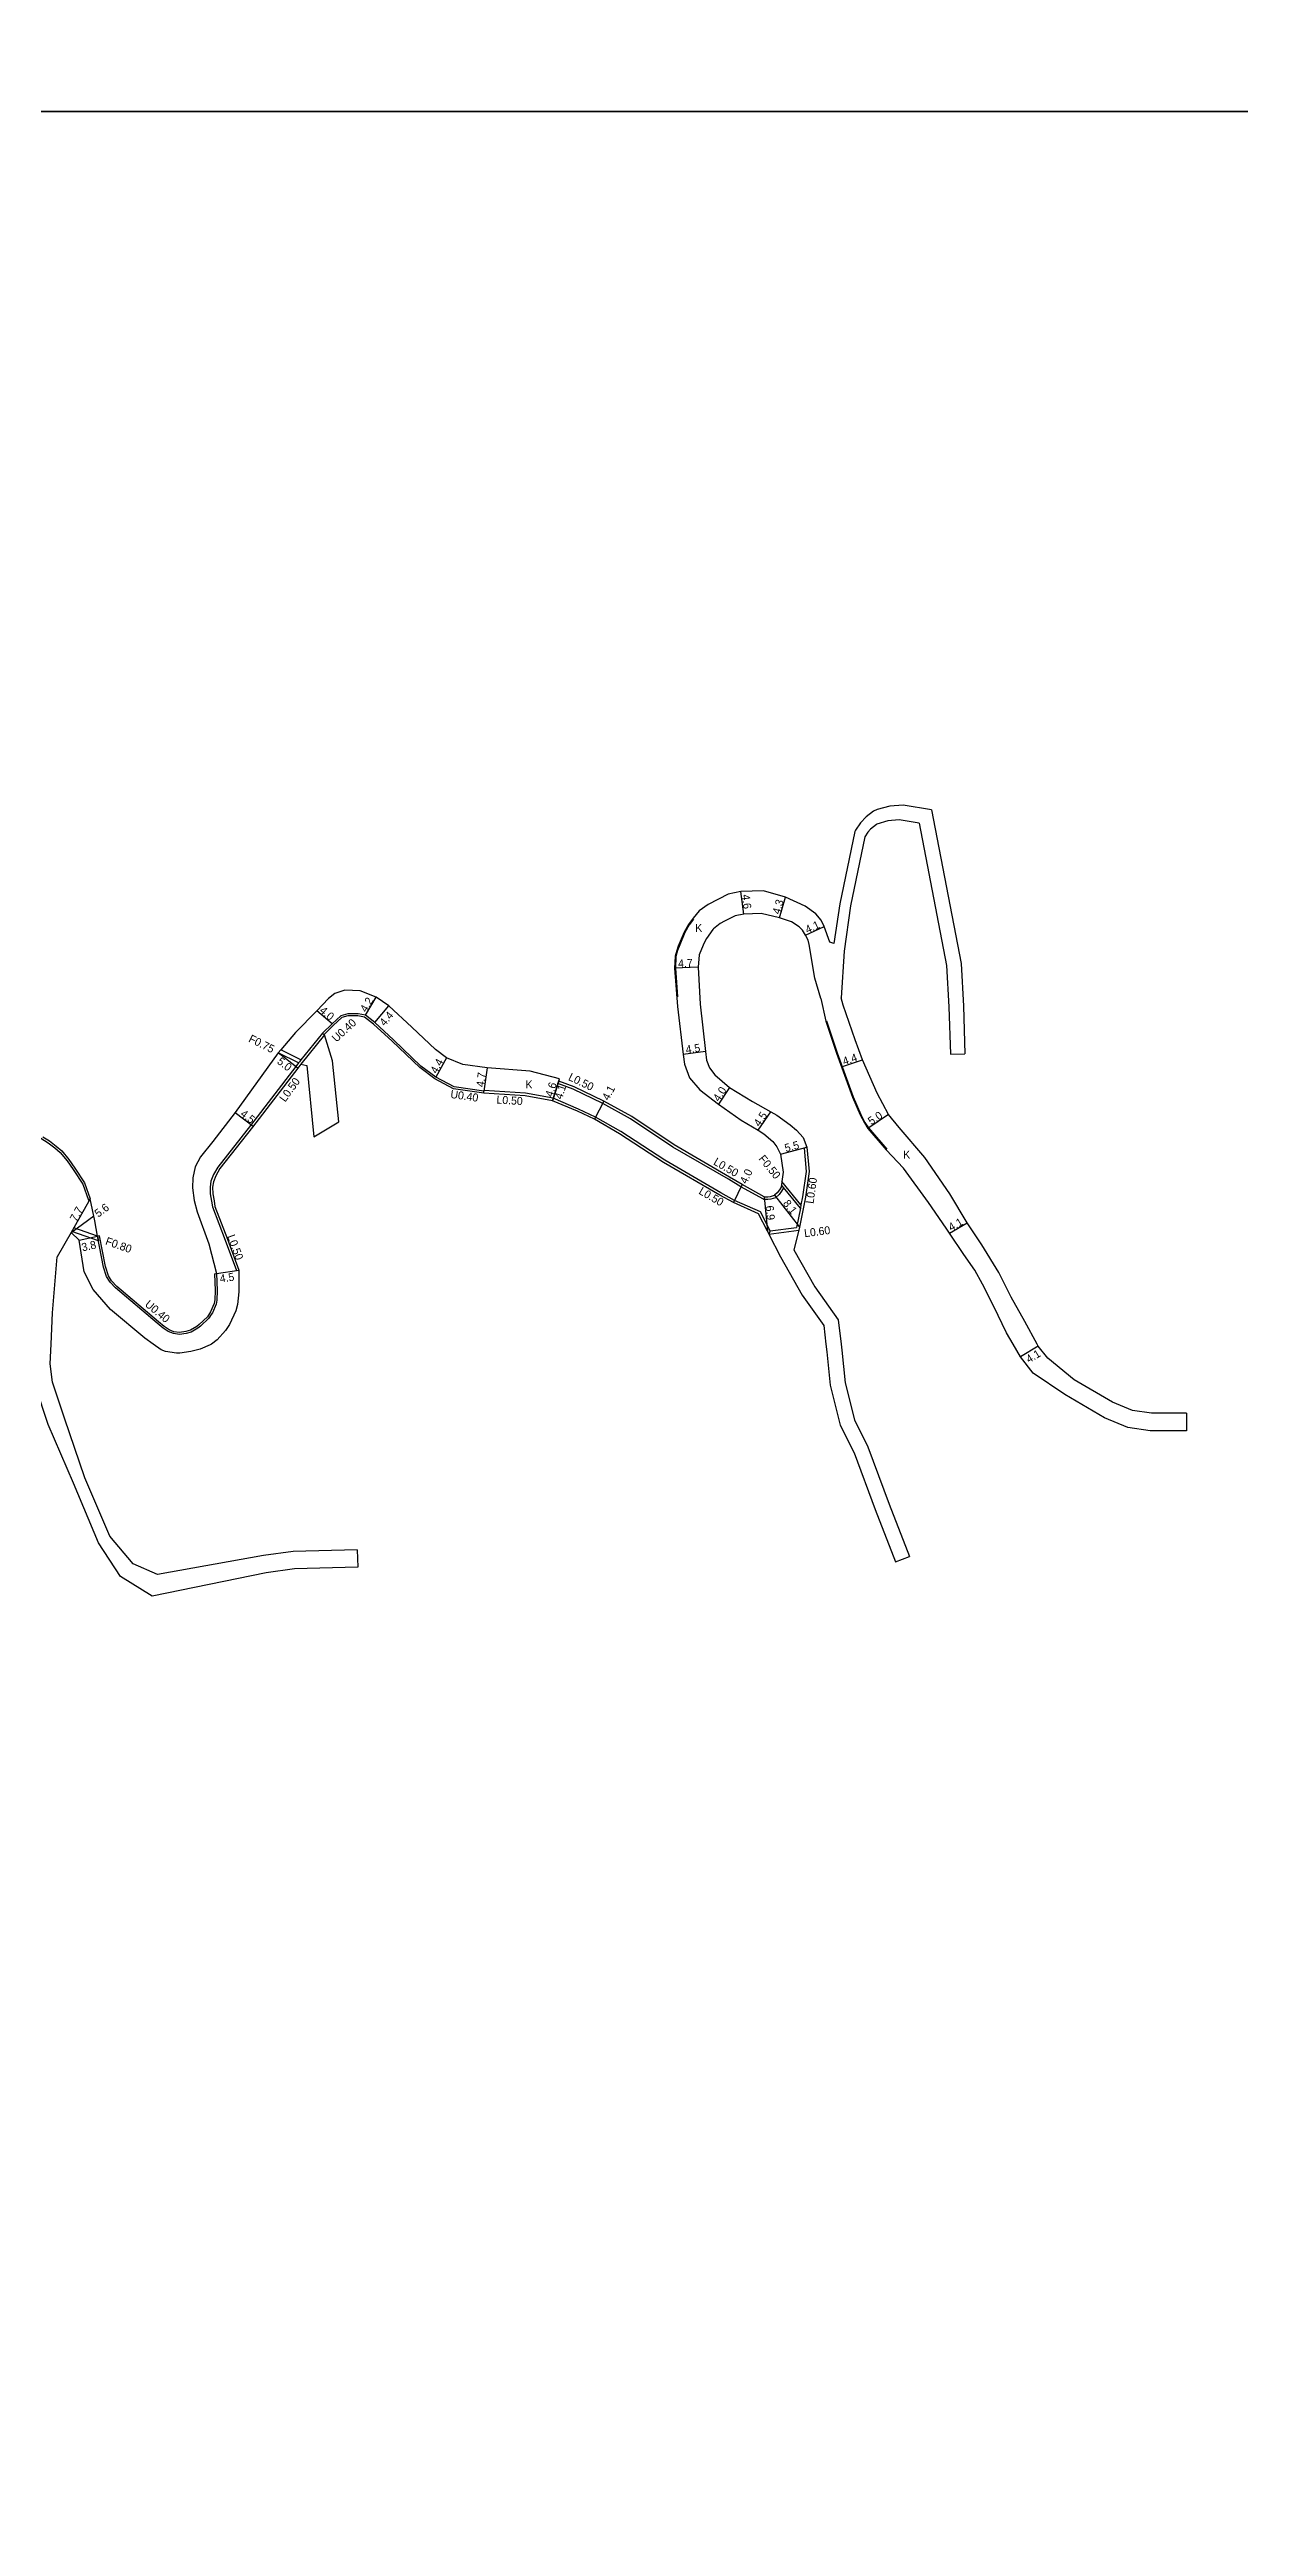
# Model space of a CAD drawing. Header units: metres. Extents: x -28000 to -24000, y -105000 to -102000.
# Drawn here: x -26232 to -25994, y -103681.4 to -103187.6 of the extents above; entities that cross this region are included whole.
import ezdxf

# ---------------------------------------------------------------- set-up
doc = ezdxf.new("R2010")
doc.units = ezdxf.units.M
doc.header["$LTSCALE"] = 2.5
for name, color, linetype in [('側溝・桝', 7, 'Continuous'), ('図郭', 7, 'Continuous'), ('幅員', 7, 'Continuous'), ('歩道・分離帯・安全施設', 7, 'Continuous'), ('舗装', 7, 'Continuous'), ('道路', 7, 'Continuous')]:
    doc.layers.add(name, color=color, linetype=linetype)
doc.styles.get("Standard").update_dxf_attribs({"font": ''})
doc.styles.get('Standard').set_extended_font_data('@MS PGothic')

msp = doc.modelspace()

# ---------------------------------------------------------------- linework, layer by layer
at = {"layer": '側溝・桝'}
for points in [[(-26145.17, -103396.32), (-26151.2, -103395.46), (-26154.95, -103393.47), (-26157.97, -103391.2), (-26163.45, -103385.96), (-26167.2, -103382.53), (-26168.99, -103381.13), (-26170.32, -103380.85), (-26172.3, -103380.85), (-26173.52, -103381.22), (-26175.18, -103382.74), (-26177.08, -103384.61)], [(-26181.72, -103389.69), (-26185.76, -103387.67)], [(-26177.41, -103384.36), (-26181.72, -103389.69), (-26181.99, -103390.04), (-26182.18, -103390.29)], [(-26177.01, -103384.67), (-26181.73, -103390.52)], [(-26182.71, -103391.02), (-26191.79, -103402.81), (-26198.3, -103411.14), (-26199.17, -103412.62), (-26199.7, -103413.91), (-26199.88, -103415.1), (-26199.83, -103416.48), (-26199.58, -103417.91)], [(-26182.18, -103390.29), (-26186.27, -103388.26)], [(-26182.18, -103390.29), (-26182.71, -103391.02)], [(-26145.1, -103395.82), (-26145.12, -103395.92)], [(-26136.8, -103396.36), (-26136.81, -103396.35), (-26145.1, -103395.82)], [(-26087.88, -103423.85), (-26089.86, -103420.08), (-26095.03, -103417.76), (-26097.73, -103416.26), (-26108.96, -103409.74), (-26117.75, -103404.02), (-26122.81, -103401.11), (-26126.24, -103399.5), (-26131.26, -103397.36), (-26136.8, -103396.36)], [(-26130.32, -103394.41), (-26130.16, -103393.93)], [(-26089.21, -103417.55), (-26093.76, -103415.04), (-26096.26, -103413.53), (-26107.34, -103407.1), (-26115.81, -103401.44), (-26121.35, -103398.38), (-26127.27, -103395.53), (-26130.32, -103394.41)], [(-26235.17, -103404.78), (-26233.69, -103405.33), (-26232.25, -103406.24), (-26230.92, -103407.26), (-26229.82, -103408.18), (-26228.43, -103409.84), (-26227.27, -103411.58), (-26225.32, -103414.51), (-26224.19, -103417.74)], [(-26080.54, -103407.11), (-26081.13, -103407.31), (-26080.71, -103412), (-26081.41, -103417.03), (-26081.74, -103418.68), (-26081.86, -103419.32), (-26082.63, -103423.19)], [(-26224.19, -103417.74), (-26223.86, -103417.47)], [(-26085.22, -103415.19), (-26085.23, -103415.26), (-26085.62, -103415.93), (-26086.09, -103416.62), (-26086.76, -103417.19)], [(-26081.86, -103419.32), (-26085.22, -103415.19), (-26085.65, -103414.66)], [(-26081.74, -103418.68), (-26085.56, -103413.98)], [(-26199.58, -103417.91), (-26199.38, -103419.09), (-26196.86, -103425.71), (-26194.62, -103431.79), (-26194.12, -103431.7)], [(-26227.14, -103423.26), (-26227.54, -103423.97)], [(-26222.18, -103425.84), (-26227.54, -103423.97)], [(-26222.35, -103424.93), (-26227.14, -103423.26)], [(-26220.81, -103430.99), (-26221.95, -103424.86), (-26222.35, -103424.93)], [(-26222.35, -103424.93), (-26222.18, -103425.84)], [(-26088.13, -103424.49), (-26082.16, -103423.74)], [(-26087.88, -103423.85), (-26088.13, -103424.49)], [(-26087.88, -103423.85), (-26082.63, -103423.19)], [(-26202.55, -103443), (-26203.81, -103443.75), (-26204.75, -103444), (-26205.98, -103444.17), (-26207.1, -103444.02), (-26208.03, -103443.63), (-26209.03, -103442.98), (-26210.19, -103442.02), (-26218.51, -103434.99), (-26219.56, -103433.86), (-26220.2, -103432.84), (-26220.81, -103430.99)], [(-26198.96, -103432.43), (-26198.84, -103435.76), (-26198.91, -103437.66), (-26199.05, -103438.4), (-26199.76, -103440.04), (-26199.97, -103440.4), (-26200.41, -103441.03), (-26202.04, -103442.61), (-26202.55, -103443)], [(-26198.96, -103432.43), (-26198.56, -103432.37)]]:
    msp.add_lwpolyline(points, dxfattribs=at)
at = {"layer": '側溝・桝', "flags": 128}
msp.add_lwpolyline([(-26089.21, -103417.55), (-26088.33, -103417.55), (-26087.7, -103417.46), (-26086.76, -103417.19)], dxfattribs=at)
at = {"layer": '図郭'}
for points in [[(-26400, -103200), (-25600, -103200), (-25600, -102600), (-26400, -102600)], [(-26400, -103800), (-25600, -103800), (-25600, -103200), (-26400, -103200)]]:
    msp.add_lwpolyline(points, close=True, dxfattribs=at)
at = {"layer": '幅員'}
for points in [[(-26093.18, -103360.56), (-26093.77, -103356)], [(-26086.06, -103361.24), (-26084.81, -103357.12)], [(-26080.81, -103364.74), (-26077.1, -103363)], [(-26102.31, -103371.12), (-26107, -103371.34)], [(-26168.81, -103380.76), (-26166.66, -103377.15)], [(-26175.46, -103382.45), (-26178.5, -103379.85)], [(-26166.94, -103382.23), (-26164.11, -103378.86)], [(-26182.31, -103391.32), (-26186.27, -103388.26)], [(-26152.63, -103389.27), (-26154.74, -103393.13)], [(-26144.49, -103391.27), (-26145.12, -103395.92)], [(-26100.85, -103387.97), (-26105.3, -103388.61)], [(-26073.63, -103391.05), (-26069.46, -103389.66)], [(-26131.41, -103397.84), (-26130.01, -103393.45)], [(-26130.16, -103393.93), (-26131.41, -103397.84)], [(-26096.06, -103395.19), (-26098.25, -103398.54)], [(-26194.84, -103400.21), (-26191.27, -103402.95)], [(-26121.12, -103397.93), (-26123.04, -103401.55)], [(-26090.3, -103403.75), (-26087.77, -103400.03)], [(-26064.21, -103400.6), (-26068.37, -103403.36)], [(-26085.86, -103408.52), (-26080.54, -103407.11)], [(-26223.86, -103417.47), (-26227.66, -103424.17)], [(-26093.51, -103414.61), (-26095.25, -103418.21)], [(-26089.08, -103417.05), (-26088.41, -103423.92)], [(-26087, -103416.74), (-26082, -103423.11)], [(-26227.66, -103424.17), (-26223.13, -103420.87)], [(-26052.05, -103424.3), (-26048.48, -103422.28)], [(-26226.06, -103425.73), (-26222.35, -103424.93)], [(-26198.56, -103432.37), (-26194.12, -103431.7)], [(-26034.3, -103446.94), (-26037.82, -103449.04)]]:
    msp.add_lwpolyline(points, dxfattribs=at)
at = {"layer": '歩道・分離帯・安全施設'}
for points in [[(-26103.25, -103361.51), (-26104.1, -103362.69), (-26104.93, -103364.22), (-26106.12, -103366.97), (-26106.41, -103367.82), (-26106.73, -103368.97), (-26106.85, -103371.33), (-26106.4, -103377.08)], [(-26076.63, -103381.87), (-26074.49, -103388.28), (-26071.27, -103397.09), (-26069.75, -103400.58), (-26068.94, -103402.16), (-26068.25, -103403.27), (-26064.6, -103407.54)]]:
    msp.add_lwpolyline(points, dxfattribs=at)
at = {"layer": '道路'}
for points in [[(-26055.65, -103339.66), (-26061.33, -103338.71), (-26063.95, -103338.93), (-26066.49, -103339.6), (-26067.22, -103339.93), (-26068.69, -103341.04), (-26069.82, -103342.29), (-26070.85, -103343.75), (-26070.98, -103344.03), (-26073.94, -103358.48), (-26075.16, -103366.4), (-26075.96, -103366.11)], [(-26058.1, -103342.33), (-26062.1, -103341.66), (-26064.4, -103341.87), (-26066.59, -103342.57), (-26066.65, -103342.6), (-26067.82, -103343.54), (-26068.37, -103344.16), (-26068.99, -103345.1), (-26071.82, -103358.88), (-26073.08, -103367.96), (-26073.67, -103377.28)], [(-26058.1, -103342.33), (-26052.64, -103370.78), (-26052.18, -103379.06), (-26051.87, -103388.55)], [(-26055.65, -103339.66), (-26049.74, -103370.43), (-26049.27, -103378.93), (-26048.96, -103388.46)], [(-26084.81, -103357.12), (-26089.23, -103355.86), (-26093.77, -103356), (-26096.31, -103356.52), (-26100.3, -103358.62), (-26102.08, -103359.88), (-26103.3, -103361.32), (-26104.23, -103362.61), (-26105.06, -103364.16), (-26106.26, -103366.91), (-26106.55, -103367.78), (-26106.87, -103368.95), (-26107, -103371.34), (-26106.4, -103378.99), (-26105.3, -103388.61), (-26105.04, -103390.55), (-26104.04, -103393.29), (-26101.99, -103395.68), (-26098.25, -103398.54), (-26093.67, -103401.7), (-26090.3, -103403.75), (-26089.14, -103404.47), (-26087.37, -103406.01), (-26086.56, -103407.06), (-26085.86, -103408.52), (-26085.3, -103412.1), (-26085.56, -103413.98), (-26085.65, -103414.66), (-26085.71, -103415.1)], [(-26075.96, -103366.11), (-26077.1, -103363), (-26077.69, -103361.76), (-26078.78, -103360.5), (-26080.92, -103358.94), (-26084.81, -103357.12)], [(-26086.06, -103361.24), (-26089.69, -103360.37), (-26093.18, -103360.56), (-26094.88, -103360.85), (-26097.05, -103361.91), (-26097.86, -103362.42), (-26099.23, -103363.44), (-26099.37, -103363.58), (-26100.61, -103365.4), (-26101.06, -103366.24), (-26101.96, -103368.31), (-26102.06, -103368.66), (-26102.31, -103371.12), (-26101.92, -103378.55), (-26100.85, -103387.97), (-26100.65, -103389.75), (-26100.04, -103391.25), (-26098.93, -103392.69), (-26096.06, -103395.19), (-26091.45, -103398.02), (-26087.77, -103400.03), (-26086.57, -103400.76), (-26083.89, -103402.66), (-26082.63, -103403.74), (-26081.33, -103405.2), (-26080.54, -103407.11), (-26080.1, -103412.02), (-26080.82, -103417.13), (-26082, -103423.11)], [(-26077.78, -103377.37), (-26078.94, -103373.36), (-26080.09, -103366.58), (-26080.32, -103365.75), (-26080.81, -103364.74), (-26081.46, -103363.72), (-26082.07, -103363.06), (-26083.66, -103362.1), (-26086.06, -103361.24)], [(-26089.08, -103417.05), (-26093.51, -103414.61), (-26096.01, -103413.1), (-26107.08, -103406.67), (-26115.55, -103401.02), (-26121.12, -103397.93), (-26127.08, -103395.07), (-26130.16, -103393.93), (-26130.01, -103393.45), (-26135.85, -103391.96), (-26144.49, -103391.27), (-26149.37, -103390.6), (-26152.63, -103389.27), (-26154.79, -103387.61), (-26159.53, -103383.11), (-26164.11, -103378.86), (-26166.66, -103377.15), (-26169.86, -103375.86), (-26172.96, -103375.74), (-26174.95, -103376.4), (-26176.22, -103377.39), (-26178.5, -103379.85), (-26182.77, -103384.2), (-26185.76, -103387.67), (-26186.27, -103388.26), (-26194.84, -103400.21), (-26199.31, -103405.97), (-26201.82, -103409.04), (-26202.87, -103411.05), (-26203.29, -103413.23), (-26203.39, -103415.26), (-26203.06, -103417.77), (-26202.46, -103420.07), (-26200.15, -103426.47), (-26198.56, -103432.37), (-26198.44, -103435.77), (-26198.51, -103437.7), (-26198.66, -103438.52), (-26199.41, -103440.22), (-26199.63, -103440.61), (-26200.1, -103441.29), (-26201.8, -103442.94), (-26202.34, -103443.34)], [(-26077.78, -103377.37), (-26076.78, -103381.92), (-26074.63, -103388.33), (-26071.41, -103397.15), (-26069.89, -103400.65), (-26069.07, -103402.23), (-26068.37, -103403.36), (-26064.72, -103407.64), (-26061.24, -103411.34)], [(-26039.72, -103437.11), (-26042.17, -103432.16), (-26045.58, -103426.66), (-26048.48, -103422.28), (-26052, -103416.49), (-26056.97, -103409.18), (-26062.09, -103403.18), (-26064.21, -103400.6), (-26066.52, -103396.34), (-26069.46, -103389.66), (-26070.89, -103385.69), (-26073.29, -103378.71), (-26073.67, -103377.28)], [(-26145.17, -103396.32), (-26145.12, -103395.92), (-26151.07, -103395.07), (-26154.74, -103393.13), (-26157.71, -103390.9), (-26163.18, -103385.67), (-26166.94, -103382.23), (-26168.81, -103380.76), (-26170.27, -103380.45), (-26172.36, -103380.45), (-26173.72, -103380.86), (-26175.46, -103382.45), (-26177.41, -103384.36)], [(-26177.41, -103384.36), (-26177.08, -103384.61), (-26177.01, -103384.67)], [(-26174.15, -103402.06), (-26175.39, -103389.84), (-26177.01, -103384.67)], [(-26182.31, -103391.32), (-26191.4, -103403.12), (-26197.89, -103411.42), (-26198.72, -103412.84), (-26199.22, -103414.04), (-26199.38, -103415.13), (-26199.33, -103416.43), (-26199.08, -103417.85)], [(-26181.73, -103390.52), (-26182.31, -103391.32)], [(-26181.73, -103390.52), (-26180.56, -103390.78), (-26179.16, -103405.03)], [(-26051.87, -103388.55), (-26048.96, -103388.46)], [(-26088.41, -103423.92), (-26090.22, -103420.46), (-26095.25, -103418.21), (-26097.98, -103416.7), (-26109.22, -103410.17), (-26118.01, -103404.45), (-26123.04, -103401.55), (-26126.44, -103399.96), (-26131.41, -103397.84), (-26136.87, -103396.85), (-26145.17, -103396.32)], [(-26179.16, -103405.03), (-26174.15, -103402.06)], [(-26233.31, -103405.06), (-26232, -103405.89), (-26230.65, -103406.92), (-26229.52, -103407.88), (-26228.08, -103409.58), (-26226.91, -103411.34), (-26224.96, -103414.28), (-26223.86, -103417.47)], [(-26043.17, -103439), (-26045.44, -103434.49), (-26047.01, -103431.75), (-26049.17, -103428.62), (-26052.05, -103424.3), (-26052.71, -103423.3), (-26056.26, -103418.21), (-26061.24, -103411.34)], [(-26221.2, -103431.09), (-26222.35, -103424.93), (-26222.92, -103421.86), (-26223.86, -103417.47)], [(-26199.08, -103417.85), (-26198.9, -103418.96), (-26196.39, -103425.53), (-26194.12, -103431.7), (-26194.12, -103436.08), (-26194.4, -103438.58), (-26194.72, -103439.83), (-26196, -103442.58), (-26196.79, -103443.8), (-26198.47, -103445.65), (-26199.61, -103446.5)], [(-26227.66, -103424.17), (-26230.42, -103429.04)], [(-26211.27, -103446.5), (-26212.92, -103445.29), (-26219.78, -103439.57), (-26223.24, -103435.58), (-26225.04, -103432.06), (-26226.06, -103425.73), (-26227.66, -103424.17)], [(-26088.41, -103423.92), (-26088.13, -103424.49), (-26085.82, -103429.05), (-26081.51, -103436.69), (-26077.19, -103442.78), (-26076.74, -103446.5)], [(-26082, -103423.11), (-26082.16, -103423.74), (-26083.18, -103427.63), (-26078.97, -103435.08), (-26074.31, -103441.67), (-26073.72, -103446.5)], [(-26231.67, -103446.5), (-26231.4, -103440.24), (-26230.42, -103429.04)], [(-26202.34, -103443.34), (-26203.65, -103444.12), (-26204.67, -103444.39), (-26205.98, -103444.57), (-26207.2, -103444.41), (-26208.22, -103443.99), (-26209.27, -103443.3), (-26210.44, -103442.33), (-26218.78, -103435.28), (-26219.88, -103434.11), (-26220.56, -103433.01), (-26221.2, -103431.09)], [(-26034.53, -103446.5), (-26036.97, -103441.96), (-26039.72, -103437.11)], [(-26039.31, -103446.5), (-26040.64, -103444.22), (-26043.17, -103439)], [(-26170.36, -103491.14), (-26182.99, -103491.47), (-26188.63, -103492.24), (-26211.44, -103496.88), (-26217.76, -103493), (-26222.18, -103486.25), (-26227.16, -103474.29), (-26232.25, -103462.55), (-26234.79, -103454.91), (-26235.34, -103450.59), (-26235.17, -103446.5)], [(-26170.45, -103487.64), (-26183.27, -103487.97), (-26189.22, -103488.79), (-26210.41, -103492.55), (-26215.26, -103490.43), (-26219.91, -103484.92), (-26224.91, -103473.23), (-26228.98, -103461.3), (-26231.36, -103454.12), (-26231.83, -103450.44), (-26231.67, -103446.5)], [(-26199.61, -103446.5), (-26199.83, -103446.67), (-26201.88, -103447.51), (-26203.73, -103447.96), (-26205.92, -103448.31), (-26206.6, -103448.32), (-26208.81, -103447.98), (-26209.68, -103447.66), (-26211.27, -103446.5)], [(-26076.74, -103446.5), (-26076.55, -103448.03), (-26075.87, -103454.74), (-26073.88, -103462.71), (-26071.11, -103468.25), (-26066.91, -103479.55), (-26062.82, -103490.07)], [(-26073.72, -103446.5), (-26073.57, -103447.7), (-26072.91, -103454.22), (-26071.05, -103461.67), (-26068.36, -103467.05), (-26064.1, -103478.49), (-26060.02, -103488.98)], [(-26037.82, -103449.04), (-26039.31, -103446.5)], [(-26034.3, -103446.94), (-26034.53, -103446.5)], [(-26004.64, -103460.32), (-26011.69, -103460.32), (-26015.45, -103459.75), (-26019.48, -103458.12), (-26027.13, -103453.65), (-26032.38, -103449.29), (-26034.3, -103446.94)], [(-26004.64, -103463.82), (-26011.95, -103463.82), (-26016.38, -103463.15), (-26021.03, -103461.27), (-26029, -103456.61), (-26035.31, -103452.29), (-26037.82, -103449.04)], [(-26004.64, -103460.32), (-26004.64, -103463.82)], [(-26170.45, -103487.64), (-26170.36, -103491.14)], [(-26062.82, -103490.07), (-26060.02, -103488.98)]]:
    msp.add_lwpolyline(points, dxfattribs=at)
at = {"layer": '道路', "flags": 128}
for points in [[(-26089.08, -103417.05), (-26088.36, -103417.05), (-26087.81, -103416.97), (-26087, -103416.74)], [(-26085.71, -103415.1), (-26086.04, -103415.66), (-26086.47, -103416.28), (-26087, -103416.74)]]:
    msp.add_lwpolyline(points, dxfattribs=at)

# ---------------------------------------------------------------- texts
at = {"layer": '側溝・桝'}
for s, rotation, p in [('U0.40', 42.3213, (-26174.63, -103386.23)), ('F0.75', 333.5402, (-26192.31, -103385.98)), ('L0.50', 334.369, (-26128.39, -103393.65)), ('L0.50', 53.9984, (-26184.86, -103398.22)), ('U0.40', 351.8409, (-26151.9, -103397.27)), ('L0.50', 356.3405, (-26142.65, -103398.39)), ('L0.50', 329.8615, (-26099.38, -103410.51)), ('F0.50', 309.0995, (-26090.3, -103409.5)), ('L0.50', 329.8622, (-26102.32, -103416.37)), ('L0.60', 82.0145, (-26079.23, -103418.51)), ('F0.80', 340.7815, (-26220.94, -103426.57)), ('L0.50', 290.2744, (-26196.48, -103424.95)), ('L0.60', 7.174, (-26081, -103425.13)), ('U0.40', 320.1747, (-26213.04, -103438.79))]:
    msp.add_text(s, height=1.6, rotation=rotation, dxfattribs=at).set_placement(p)
at = {"layer": '幅員'}
for s, rotation, p in [('4.6', 277.3913, (-26093.58, -103356.68)), ('4.3', 73.1077, (-26085.99, -103360.68)), ('4.1', 25.2118, (-26080.44, -103364.46)), ('4.7', 2.6672, (-26106.26, -103371.2)), ('4.2', 59.1984, (-26168.64, -103380.28)), ('4.0', 319.4941, (-26178.13, -103380.03)), ('4.4', 49.9417, (-26164.95, -103383.05)), ('4.5', 8.2556, (-26104.67, -103388.42)), ('5.0', 322.2424, (-26186.62, -103390.26)), ('4.4', 61.392, (-26154.54, -103392.56)), ('4.7', 82.4082, (-26145.12, -103395.17)), ('4.4', 18.4136, (-26073.1, -103390.77)), ('4.6', 72.3325, (-26131.41, -103397.23)), ('4.1', 72.3325, (-26129.52, -103397.68)), ('4.1', 62.0266, (-26120.2, -103397.91)), ('4.0', 56.8782, (-26098.11, -103398.15)), ('4.5', 322.5274, (-26193.97, -103400.75)), ('4.5', 55.846, (-26090.01, -103403.16)), ('5.0', 33.5298, (-26067.68, -103402.78)), ('5.5', 14.8566, (-26084.77, -103408.13)), ('4.0', 64.1472, (-26092.62, -103414.6)), ('7.7', 60.4209, (-26226.63, -103422.16)), ('5.6', 36.0348, (-26222.24, -103421.24)), ('6.9', 275.5734, (-26088.8, -103418.88)), ('8.1', 308.1178, (-26085.44, -103418.42)), ('4.1', 29.5315, (-26051.71, -103423.99)), ('3.8', 12.18, (-26225.37, -103427.97)), ('4.5', 8.6516, (-26197.82, -103434.23)), ('4.1', 30.7805, (-26036.16, -103450.35))]:
    msp.add_text(s, height=1.6, rotation=rotation, dxfattribs=at).set_placement(p)
at = {"layer": '舗装'}
for p in [(-26102.87, -103364.08), (-26136.81, -103395.39), (-26061.29, -103409.4)]:
    msp.add_text('K', height=1.6, dxfattribs=at).set_placement(p)

doc.saveas('drawing.dxf')
